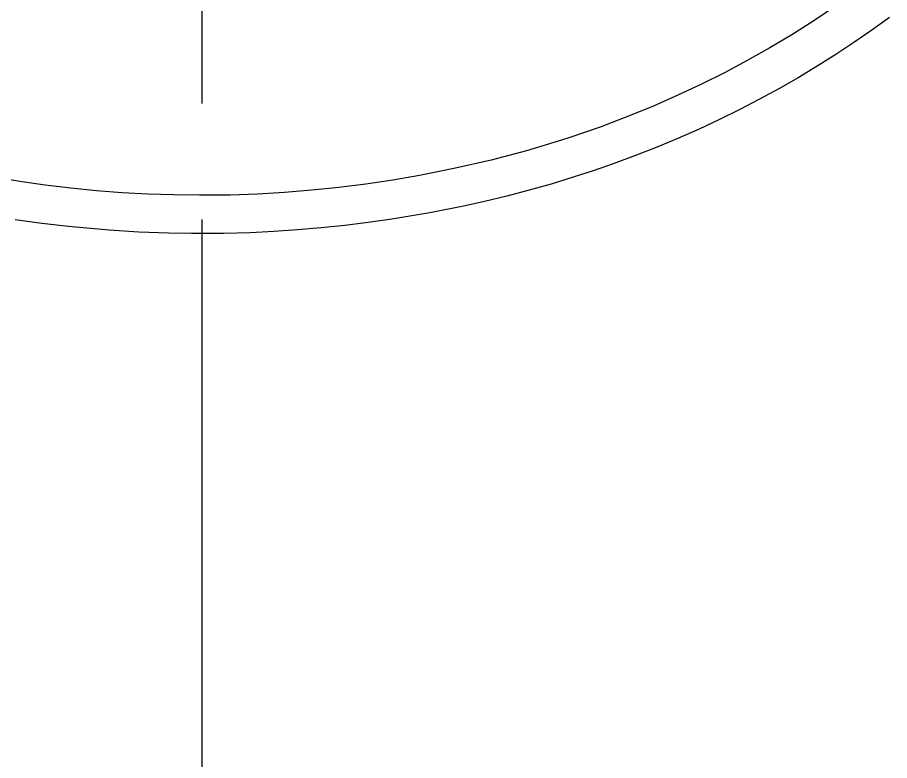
# Model space of a CAD drawing. Header units: millimetres. Extents: x -5 to 5638, y -16 to 780.
# Drawn here: x 2717.74 to 2765.33, y 383.64 to 424.22 of the extents above; entities that cross this region are included whole.
import ezdxf

# ---------------------------------------------------------------- set-up
doc = ezdxf.new("R2010")
doc.units = ezdxf.units.MM
doc.header["$MEASUREMENT"] = 0
doc.linetypes.add('CENTER', pattern=[50.8, 31.75, -6.35, 6.35, -6.35])
doc.layers.add('CEN', color=1, linetype='CENTER')
doc.layers.add('OUTLINE', color=2, linetype='Continuous')

msp = doc.modelspace()

# ---------------------------------------------------------------- linework, layer by layer
at = {"layer": 'CEN'}
msp.add_line((2727.807, 565.577), (2727.807, 213.353), dxfattribs=at)
at = {"layer": 'OUTLINE'}
for p, q in [((2762.547, 424.938), (2761.193, 424.025)), ((2765.332, 424.218), (2764.368, 423.52)), ((2761.193, 424.025), (2760.005, 423.274)), ((2760.005, 423.274), (2758.797, 422.552)), ((2764.368, 423.52), (2763.389, 422.843)), ((2763.389, 422.843), (2762.394, 422.187)), ((2758.797, 422.552), (2757.57, 421.86)), ((2762.394, 422.187), (2761.385, 421.552)), ((2757.57, 421.86), (2756.325, 421.199)), ((2761.385, 421.552), (2760.346, 420.929)), ((2756.325, 421.199), (2755.064, 420.568)), ((2760.346, 420.929), (2759.295, 420.328)), ((2755.064, 420.568), (2753.786, 419.968)), ((2759.295, 420.328), (2758.232, 419.749)), ((2753.786, 419.968), (2752.492, 419.398)), ((2752.492, 419.398), (2751.185, 418.859)), ((2758.232, 419.749), (2757.157, 419.191)), ((2751.185, 418.859), (2749.541, 418.235)), ((2757.157, 419.191), (2756.054, 418.648)), ((2756.054, 418.648), (2754.94, 418.126)), ((2749.541, 418.235), (2747.879, 417.66)), ((2754.94, 418.126), (2753.814, 417.627)), ((2747.436, 417.517), (2745.527, 416.942)), ((2747.879, 417.66), (2747.436, 417.517)), ((2753.814, 417.627), (2752.679, 417.151)), ((2745.527, 416.942), (2743.597, 416.43)), ((2752.679, 417.151), (2751.469, 416.673)), ((2751.469, 416.673), (2750.25, 416.221)), ((2741.649, 415.979), (2739.685, 415.588)), ((2743.597, 416.43), (2741.649, 415.979)), ((2750.25, 416.221), (2749.163, 415.843)), ((2739.685, 415.588), (2738.222, 415.337)), ((2749.163, 415.843), (2748.07, 415.487)), ((2717.862, 415.256), (2716.475, 415.483)), ((2719.254, 415.06), (2717.862, 415.256)), ((2720.651, 414.893), (2719.254, 415.06)), ((2736.752, 415.118), (2735.277, 414.932)), ((2738.222, 415.337), (2736.752, 415.118)), ((2746.871, 415.122), (2745.665, 414.781)), ((2748.07, 415.487), (2746.871, 415.122)), ((2722.052, 414.756), (2720.651, 414.893)), ((2723.456, 414.649), (2722.052, 414.756)), ((2724.862, 414.571), (2723.456, 414.649)), ((2726.27, 414.523), (2724.862, 414.571)), ((2730.83, 414.573), (2729.344, 414.521)), ((2732.316, 414.659), (2730.83, 414.573)), ((2733.798, 414.779), (2732.316, 414.659)), ((2735.277, 414.932), (2733.798, 414.779)), ((2745.665, 414.781), (2744.451, 414.464)), ((2727.679, 414.504), (2726.27, 414.523)), ((2729.344, 414.521), (2727.679, 414.504)), ((2743.231, 414.171), (2742.171, 413.935)), ((2744.451, 414.464), (2743.231, 414.171)), ((2742.171, 413.935), (2740.247, 413.553)), ((2719.062, 412.97), (2717.614, 413.17)), ((2738.161, 413.202), (2736.882, 413.019)), ((2740.247, 413.553), (2738.161, 413.202)), ((2720.515, 412.8), (2719.062, 412.97)), ((2722.752, 412.6), (2720.515, 412.8)), ((2734.313, 412.725), (2733.025, 412.613)), ((2735.599, 412.86), (2734.313, 412.725)), ((2736.882, 413.019), (2735.599, 412.86)), ((2724.366, 412.5), (2722.752, 412.6)), ((2725.982, 412.438), (2724.366, 412.5)), ((2727.242, 412.416), (2725.982, 412.438)), ((2728.978, 412.422), (2727.242, 412.416)), ((2730.442, 412.463), (2728.978, 412.422)), ((2731.734, 412.526), (2730.442, 412.463)), ((2733.025, 412.613), (2731.734, 412.526))]:
    msp.add_line(p, q, dxfattribs=at)

doc.saveas('drawing.dxf')
